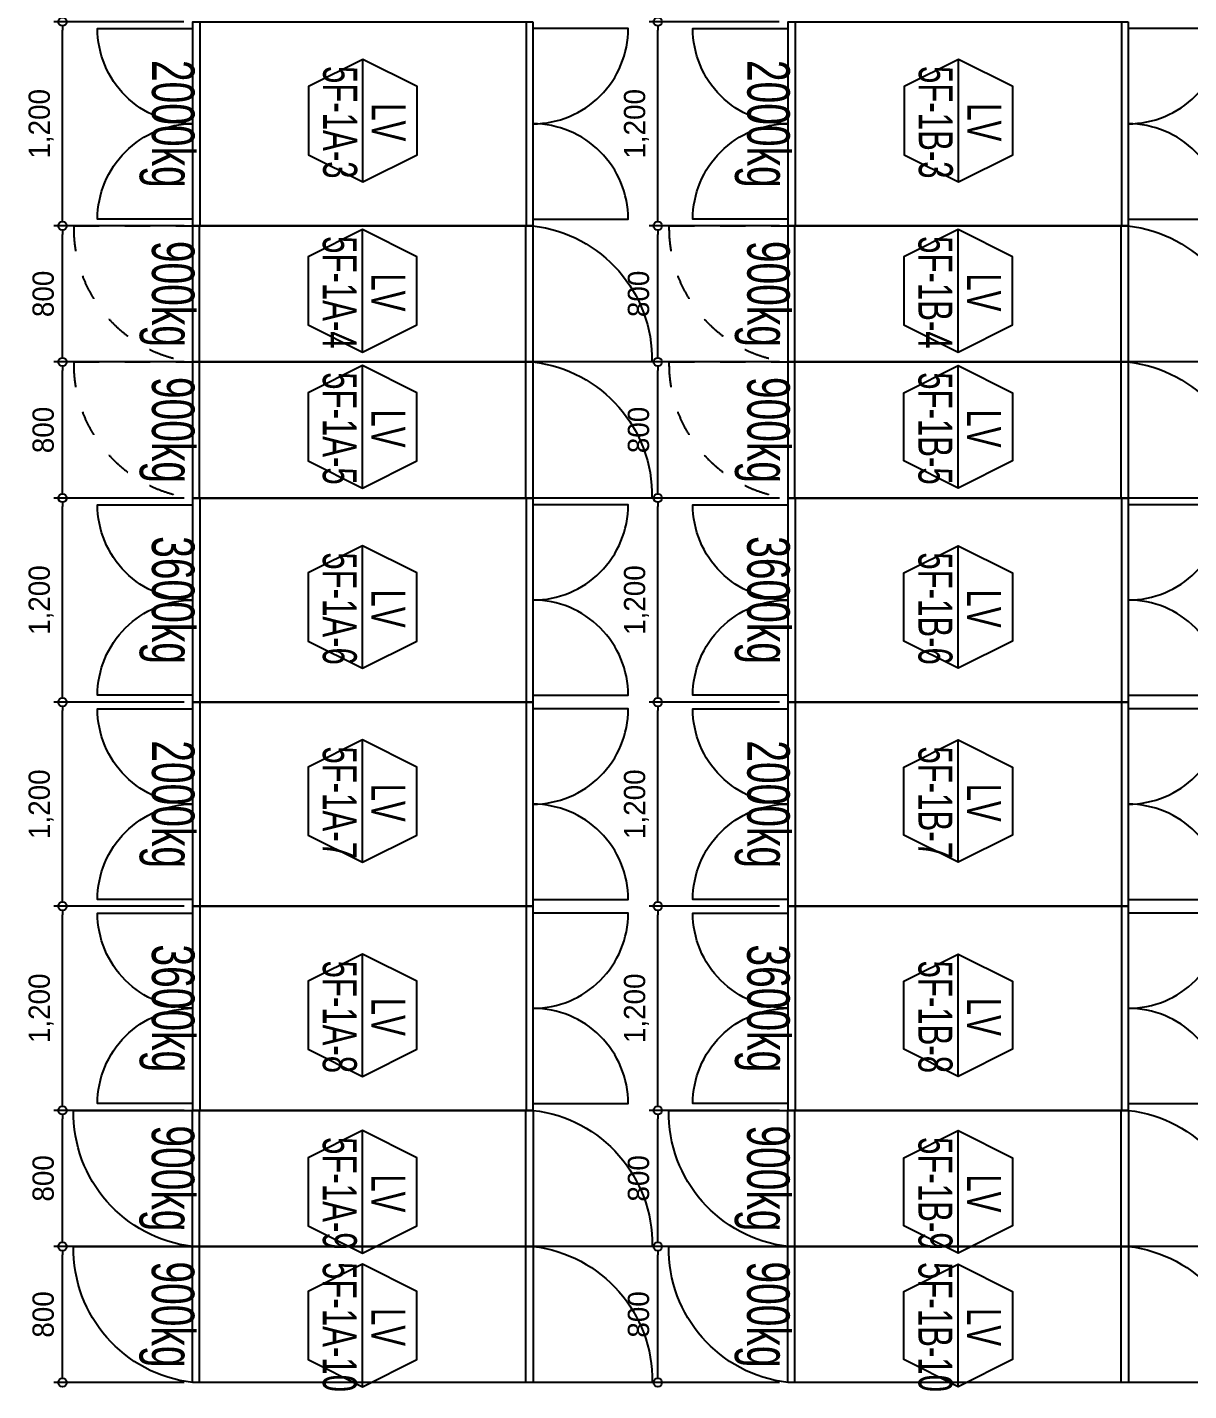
# Model space of a CAD drawing. Header units: millimetres. Extents: x 89978 to 501025, y -351975 to 837171.
# Drawn here: x 310778 to 317607, y 402302 to 410318 of the extents above; entities that cross this region are included whole.
import ezdxf
from ezdxf.enums import TextEntityAlignment as Align

# ---------------------------------------------------------------- set-up
doc = ezdxf.new("R2010")
doc.units = ezdxf.units.MM
doc.header["$LTSCALE"] = 150
doc.linetypes.add('D1', pattern=[3, 1, -1, 1])
doc.layers.get('Defpoints').update_dxf_attribs({"color": 150})
for name, color, linetype in [('------00 Switch Gear', 3, 'Continuous'), ('------00 Switch Gear_Number', 1, 'Continuous'), ('-----36 Dimension', 1, 'Continuous'), ('20251030_전기하중검토', 241, 'Continuous')]:
    doc.layers.add(name, color=color, linetype=linetype)
doc.styles.add('ELEC', font='')
doc.styles.get('ELEC').set_extended_font_data('Dotum')
doc.dimstyles.new('ELEC', dxfattribs={"dimscale": 100, "dimtxt": 2, "dimasz": 1, "dimexe": 2, "dimexo": 1, "dimgap": 1, "dimtad": 1, "dimdec": 0, "dimrnd": 0.25, "dimzin": 9, "dimdsep": 32, "dimlunit": 6, "dimtxsty": 'ELEC', "dimblk": 'Z_DOT', "dimcen": 3, "dimclrd": 7, "dimclre": 7, "dimclrt": 3, "dimadec": 0, "dimazin": 0, "dimtfac": 1, "dimtdec": 0, "dimtix": 1, "dimtmove": 2, "dimatfit": 1, "dimfxl": 1, "dimarcsym": 0})

# ---------------------------------------------------------------- blocks, each defined once
blk = doc.blocks.new('_DOTBLANK')
at = {"color": 0, "linetype": 'ByBlock'}
blk.add_line((-0.5, 0), (-1, 0), dxfattribs=at)
blk.add_circle((0, 0), 0.5, dxfattribs=at)
blk = doc.blocks.new('*D180')
at = {"layer": '-----36 Dimension', "color": 0, "lineweight": -2, "transparency": 16777216}
for p, q in [((311698.4, 403150), (310934.7, 403150)), ((310984.7, 402400), (310984.7, 403100)), ((311700, 402350), (310934.7, 402350))]:
    blk.add_line(p, q, dxfattribs=at)
at = {"layer": 'Defpoints', "color": 0, "transparency": 16777216}
for p in [(310984.7, 403150), (311748.4, 403150, 0), (311750, 402350)]:
    blk.add_point(p, dxfattribs=at)
at = {"layer": '-----36 Dimension', "color": 0, "lineweight": -2, "transparency": 16777216, "xscale": 50, "yscale": 50, "zscale": 50}
for p, rotation in [((310984.7, 403150), 90), ((310984.7, 402350), 270)]:
    blk.add_blockref('_DOTBLANK', p, dxfattribs=dict(at, rotation=rotation))
at = {"layer": '-----36 Dimension', "color": 0, "transparency": 16777216, "insert": (310872.1, 402750), "char_height": 125, "attachment_point": 5, "rotation": 90, "style": 'ELEC'}
blk.add_mtext('800', dxfattribs=at)
blk = doc.blocks.new('Z_DOT')
for p, q in [((0, -2), (0, 2)), ((-2, 0), (2, 0))]:
    blk.add_line(p, q)
for radius in [2.5, 1.25]:
    blk.add_circle((0, 0), radius)
blk = doc.blocks.new('*D181')
at = {"layer": '-----36 Dimension', "color": 0, "lineweight": -2, "transparency": 16777216}
for p, q in [((315198.4, 403150), (314434.7, 403150)), ((314484.7, 402400), (314484.7, 403100)), ((315200, 402350), (314434.7, 402350))]:
    blk.add_line(p, q, dxfattribs=at)
at = {"layer": 'Defpoints', "color": 0, "transparency": 16777216}
for p in [(314484.7, 403150), (315248.4, 403150, 0), (315250, 402350)]:
    blk.add_point(p, dxfattribs=at)
at = {"layer": '-----36 Dimension', "color": 0, "lineweight": -2, "transparency": 16777216, "xscale": 50, "yscale": 50, "zscale": 50}
for p, rotation in [((314484.7, 403150), 90), ((314484.7, 402350), 270)]:
    blk.add_blockref('_DOTBLANK', p, dxfattribs=dict(at, rotation=rotation))
at = {"layer": '-----36 Dimension', "color": 0, "transparency": 16777216, "insert": (314372.1, 402750), "char_height": 125, "attachment_point": 5, "rotation": 90, "style": 'ELEC'}
blk.add_mtext('800', dxfattribs=at)
blk = doc.blocks.new('*D117')
at = {"layer": '-----36 Dimension', "color": 0, "lineweight": -2, "transparency": 16777216}
for p, q in [((311698.4, 410350), (310934.7, 410350)), ((310984.7, 409200), (310984.7, 410300)), ((311701, 409150), (310934.7, 409150))]:
    blk.add_line(p, q, dxfattribs=at)
at = {"layer": 'Defpoints', "color": 0, "transparency": 16777216}
for p in [(310984.7, 410350), (311748.4, 410350, 0), (311751, 409150, 0)]:
    blk.add_point(p, dxfattribs=at)
at = {"layer": '-----36 Dimension', "color": 0, "lineweight": -2, "transparency": 16777216, "xscale": 50, "yscale": 50, "zscale": 50}
for p, rotation in [((310984.7, 410350), 90), ((310984.7, 409150), 270)]:
    blk.add_blockref('_DOTBLANK', p, dxfattribs=dict(at, rotation=rotation))
at = {"layer": '-----36 Dimension', "color": 0, "transparency": 16777216, "insert": (310860, 409750), "char_height": 125, "attachment_point": 5, "rotation": 90, "style": 'ELEC'}
blk.add_mtext('1,200', dxfattribs=at)
blk = doc.blocks.new('*D118')
at = {"layer": '-----36 Dimension', "color": 0, "lineweight": -2, "transparency": 16777216}
for p, q in [((311698.4, 409150), (310934.7, 409150)), ((310984.7, 408400), (310984.7, 409100)), ((311701, 408350), (310934.7, 408350))]:
    blk.add_line(p, q, dxfattribs=at)
at = {"layer": 'Defpoints', "color": 0, "transparency": 16777216}
for p in [(310984.7, 409150), (311748.4, 409150, 0), (311751, 408350, 0)]:
    blk.add_point(p, dxfattribs=at)
at = {"layer": '-----36 Dimension', "color": 0, "lineweight": -2, "transparency": 16777216, "xscale": 50, "yscale": 50, "zscale": 50}
for p, rotation in [((310984.7, 409150), 90), ((310984.7, 408350), 270)]:
    blk.add_blockref('_DOTBLANK', p, dxfattribs=dict(at, rotation=rotation))
at = {"layer": '-----36 Dimension', "color": 0, "transparency": 16777216, "insert": (310872.1, 408750), "char_height": 125, "attachment_point": 5, "rotation": 90, "style": 'ELEC'}
blk.add_mtext('800', dxfattribs=at)
blk = doc.blocks.new('*D119')
at = {"layer": '-----36 Dimension', "color": 0, "lineweight": -2, "transparency": 16777216}
for p, q in [((311698.4, 408350), (310934.7, 408350)), ((310984.7, 407600), (310984.7, 408300)), ((311701, 407550), (310934.7, 407550))]:
    blk.add_line(p, q, dxfattribs=at)
at = {"layer": 'Defpoints', "color": 0, "transparency": 16777216}
for p in [(310984.7, 408350), (311748.4, 408350, 0), (311751, 407550, 0)]:
    blk.add_point(p, dxfattribs=at)
at = {"layer": '-----36 Dimension', "color": 0, "lineweight": -2, "transparency": 16777216, "xscale": 50, "yscale": 50, "zscale": 50}
for p, rotation in [((310984.7, 408350), 90), ((310984.7, 407550), 270)]:
    blk.add_blockref('_DOTBLANK', p, dxfattribs=dict(at, rotation=rotation))
at = {"layer": '-----36 Dimension', "color": 0, "transparency": 16777216, "insert": (310872.1, 407950), "char_height": 125, "attachment_point": 5, "rotation": 90, "style": 'ELEC'}
blk.add_mtext('800', dxfattribs=at)
blk = doc.blocks.new('*D120')
at = {"layer": '-----36 Dimension', "color": 0, "lineweight": -2, "transparency": 16777216}
for p, q in [((311698.4, 407550), (310934.7, 407550)), ((310984.7, 406400), (310984.7, 407500)), ((311701, 406350), (310934.7, 406350))]:
    blk.add_line(p, q, dxfattribs=at)
at = {"layer": 'Defpoints', "color": 0, "transparency": 16777216}
for p in [(310984.7, 407550), (311748.4, 407550, 0), (311751, 406350, 0)]:
    blk.add_point(p, dxfattribs=at)
at = {"layer": '-----36 Dimension', "color": 0, "lineweight": -2, "transparency": 16777216, "xscale": 50, "yscale": 50, "zscale": 50}
for p, rotation in [((310984.7, 407550), 90), ((310984.7, 406350), 270)]:
    blk.add_blockref('_DOTBLANK', p, dxfattribs=dict(at, rotation=rotation))
at = {"layer": '-----36 Dimension', "color": 0, "transparency": 16777216, "insert": (310860, 406950), "char_height": 125, "attachment_point": 5, "rotation": 90, "style": 'ELEC'}
blk.add_mtext('1,200', dxfattribs=at)
blk = doc.blocks.new('*D121')
at = {"layer": '-----36 Dimension', "color": 0, "lineweight": -2, "transparency": 16777216}
for p, q in [((311698.4, 406350), (310934.7, 406350)), ((310984.7, 405200), (310984.7, 406300)), ((311701, 405150), (310934.7, 405150))]:
    blk.add_line(p, q, dxfattribs=at)
at = {"layer": 'Defpoints', "color": 0, "transparency": 16777216}
for p in [(310984.7, 406350), (311748.4, 406350, 0), (311751, 405150, 0)]:
    blk.add_point(p, dxfattribs=at)
at = {"layer": '-----36 Dimension', "color": 0, "lineweight": -2, "transparency": 16777216, "xscale": 50, "yscale": 50, "zscale": 50}
for p, rotation in [((310984.7, 406350), 90), ((310984.7, 405150), 270)]:
    blk.add_blockref('_DOTBLANK', p, dxfattribs=dict(at, rotation=rotation))
at = {"layer": '-----36 Dimension', "color": 0, "transparency": 16777216, "insert": (310860, 405750), "char_height": 125, "attachment_point": 5, "rotation": 90, "style": 'ELEC'}
blk.add_mtext('1,200', dxfattribs=at)
blk = doc.blocks.new('*D122')
at = {"layer": '-----36 Dimension', "color": 0, "lineweight": -2, "transparency": 16777216}
for p, q in [((311698.4, 405150), (310934.7, 405150)), ((310984.7, 404000), (310984.7, 405100)), ((311701, 403950), (310934.7, 403950))]:
    blk.add_line(p, q, dxfattribs=at)
at = {"layer": 'Defpoints', "color": 0, "transparency": 16777216}
for p in [(310984.7, 405150), (311748.4, 405150, 0), (311751, 403950, 0)]:
    blk.add_point(p, dxfattribs=at)
at = {"layer": '-----36 Dimension', "color": 0, "lineweight": -2, "transparency": 16777216, "xscale": 50, "yscale": 50, "zscale": 50}
for p, rotation in [((310984.7, 405150), 90), ((310984.7, 403950), 270)]:
    blk.add_blockref('_DOTBLANK', p, dxfattribs=dict(at, rotation=rotation))
at = {"layer": '-----36 Dimension', "color": 0, "transparency": 16777216, "insert": (310860, 404550), "char_height": 125, "attachment_point": 5, "rotation": 90, "style": 'ELEC'}
blk.add_mtext('1,200', dxfattribs=at)
blk = doc.blocks.new('*D123')
at = {"layer": '-----36 Dimension', "color": 0, "lineweight": -2, "transparency": 16777216}
for p, q in [((311698.4, 403950, 0), (310934.7, 403950, 0)), ((310984.7, 403200, 0), (310984.7, 403900, 0)), ((311700, 403150, 0), (310934.7, 403150, 0))]:
    blk.add_line(p, q, dxfattribs=at)
at = {"layer": 'Defpoints', "color": 0, "transparency": 16777216}
for p in [(310984.7, 403950, 0), (311748.4, 403950, 0), (311750, 403150, 0)]:
    blk.add_point(p, dxfattribs=at)
at = {"layer": '-----36 Dimension', "color": 0, "lineweight": -2, "transparency": 16777216, "xscale": 50, "yscale": 50, "zscale": 50}
for p, rotation in [((310984.7, 403950, 0), 90), ((310984.7, 403150, 0), 270)]:
    blk.add_blockref('_DOTBLANK', p, dxfattribs=dict(at, rotation=rotation))
at = {"layer": '-----36 Dimension', "color": 0, "transparency": 16777216, "insert": (310872.1, 403550, 0), "char_height": 125, "attachment_point": 5, "rotation": 90, "style": 'ELEC'}
blk.add_mtext('800', dxfattribs=at)
blk = doc.blocks.new('*D129')
at = {"layer": '-----36 Dimension', "color": 0, "lineweight": -2, "transparency": 16777216}
for p, q in [((315198.4, 410350), (314434.7, 410350)), ((314484.7, 409200), (314484.7, 410300)), ((315201, 409150), (314434.7, 409150))]:
    blk.add_line(p, q, dxfattribs=at)
at = {"layer": 'Defpoints', "color": 0, "transparency": 16777216}
for p in [(314484.7, 410350), (315248.4, 410350, 0), (315251, 409150, 0)]:
    blk.add_point(p, dxfattribs=at)
at = {"layer": '-----36 Dimension', "color": 0, "lineweight": -2, "transparency": 16777216, "xscale": 50, "yscale": 50, "zscale": 50}
for p, rotation in [((314484.7, 410350), 90), ((314484.7, 409150), 270)]:
    blk.add_blockref('_DOTBLANK', p, dxfattribs=dict(at, rotation=rotation))
at = {"layer": '-----36 Dimension', "color": 0, "transparency": 16777216, "insert": (314360, 409750), "char_height": 125, "attachment_point": 5, "rotation": 90, "style": 'ELEC'}
blk.add_mtext('1,200', dxfattribs=at)
blk = doc.blocks.new('*D130')
at = {"layer": '-----36 Dimension', "color": 0, "lineweight": -2, "transparency": 16777216}
for p, q in [((315198.4, 409150), (314434.7, 409150)), ((314484.7, 408400), (314484.7, 409100)), ((315201, 408350), (314434.7, 408350))]:
    blk.add_line(p, q, dxfattribs=at)
at = {"layer": 'Defpoints', "color": 0, "transparency": 16777216}
for p in [(314484.7, 409150), (315248.4, 409150, 0), (315251, 408350, 0)]:
    blk.add_point(p, dxfattribs=at)
at = {"layer": '-----36 Dimension', "color": 0, "lineweight": -2, "transparency": 16777216, "xscale": 50, "yscale": 50, "zscale": 50}
for p, rotation in [((314484.7, 409150), 90), ((314484.7, 408350), 270)]:
    blk.add_blockref('_DOTBLANK', p, dxfattribs=dict(at, rotation=rotation))
at = {"layer": '-----36 Dimension', "color": 0, "transparency": 16777216, "insert": (314372.1, 408750), "char_height": 125, "attachment_point": 5, "rotation": 90, "style": 'ELEC'}
blk.add_mtext('800', dxfattribs=at)
blk = doc.blocks.new('*D131')
at = {"layer": '-----36 Dimension', "color": 0, "lineweight": -2, "transparency": 16777216}
for p, q in [((315198.4, 408350), (314434.7, 408350)), ((314484.7, 407600), (314484.7, 408300)), ((315201, 407550), (314434.7, 407550))]:
    blk.add_line(p, q, dxfattribs=at)
at = {"layer": 'Defpoints', "color": 0, "transparency": 16777216}
for p in [(314484.7, 408350), (315248.4, 408350, 0), (315251, 407550, 0)]:
    blk.add_point(p, dxfattribs=at)
at = {"layer": '-----36 Dimension', "color": 0, "lineweight": -2, "transparency": 16777216, "xscale": 50, "yscale": 50, "zscale": 50}
for p, rotation in [((314484.7, 408350), 90), ((314484.7, 407550), 270)]:
    blk.add_blockref('_DOTBLANK', p, dxfattribs=dict(at, rotation=rotation))
at = {"layer": '-----36 Dimension', "color": 0, "transparency": 16777216, "insert": (314372.1, 407950), "char_height": 125, "attachment_point": 5, "rotation": 90, "style": 'ELEC'}
blk.add_mtext('800', dxfattribs=at)
blk = doc.blocks.new('*D132')
at = {"layer": '-----36 Dimension', "color": 0, "lineweight": -2, "transparency": 16777216}
for p, q in [((315198.4, 407550), (314434.7, 407550)), ((314484.7, 406400), (314484.7, 407500)), ((315201, 406350), (314434.7, 406350))]:
    blk.add_line(p, q, dxfattribs=at)
at = {"layer": 'Defpoints', "color": 0, "transparency": 16777216}
for p in [(314484.7, 407550), (315248.4, 407550, 0), (315251, 406350, 0)]:
    blk.add_point(p, dxfattribs=at)
at = {"layer": '-----36 Dimension', "color": 0, "lineweight": -2, "transparency": 16777216, "xscale": 50, "yscale": 50, "zscale": 50}
for p, rotation in [((314484.7, 407550), 90), ((314484.7, 406350), 270)]:
    blk.add_blockref('_DOTBLANK', p, dxfattribs=dict(at, rotation=rotation))
at = {"layer": '-----36 Dimension', "color": 0, "transparency": 16777216, "insert": (314360, 406950), "char_height": 125, "attachment_point": 5, "rotation": 90, "style": 'ELEC'}
blk.add_mtext('1,200', dxfattribs=at)
blk = doc.blocks.new('*D133')
at = {"layer": '-----36 Dimension', "color": 0, "lineweight": -2, "transparency": 16777216}
for p, q in [((315198.4, 406350), (314434.7, 406350)), ((314484.7, 405200), (314484.7, 406300)), ((315201, 405150), (314434.7, 405150))]:
    blk.add_line(p, q, dxfattribs=at)
at = {"layer": 'Defpoints', "color": 0, "transparency": 16777216}
for p in [(314484.7, 406350), (315248.4, 406350, 0), (315251, 405150, 0)]:
    blk.add_point(p, dxfattribs=at)
at = {"layer": '-----36 Dimension', "color": 0, "lineweight": -2, "transparency": 16777216, "xscale": 50, "yscale": 50, "zscale": 50}
for p, rotation in [((314484.7, 406350), 90), ((314484.7, 405150), 270)]:
    blk.add_blockref('_DOTBLANK', p, dxfattribs=dict(at, rotation=rotation))
at = {"layer": '-----36 Dimension', "color": 0, "transparency": 16777216, "insert": (314360, 405750), "char_height": 125, "attachment_point": 5, "rotation": 90, "style": 'ELEC'}
blk.add_mtext('1,200', dxfattribs=at)
blk = doc.blocks.new('*D134')
at = {"layer": '-----36 Dimension', "color": 0, "lineweight": -2, "transparency": 16777216}
for p, q in [((315198.4, 405150), (314434.7, 405150)), ((314484.7, 404000), (314484.7, 405100)), ((315201, 403950), (314434.7, 403950))]:
    blk.add_line(p, q, dxfattribs=at)
at = {"layer": 'Defpoints', "color": 0, "transparency": 16777216}
for p in [(314484.7, 405150), (315248.4, 405150, 0), (315251, 403950, 0)]:
    blk.add_point(p, dxfattribs=at)
at = {"layer": '-----36 Dimension', "color": 0, "lineweight": -2, "transparency": 16777216, "xscale": 50, "yscale": 50, "zscale": 50}
for p, rotation in [((314484.7, 405150), 90), ((314484.7, 403950), 270)]:
    blk.add_blockref('_DOTBLANK', p, dxfattribs=dict(at, rotation=rotation))
at = {"layer": '-----36 Dimension', "color": 0, "transparency": 16777216, "insert": (314360, 404550), "char_height": 125, "attachment_point": 5, "rotation": 90, "style": 'ELEC'}
blk.add_mtext('1,200', dxfattribs=at)
blk = doc.blocks.new('*D135')
at = {"layer": '-----36 Dimension', "color": 0, "lineweight": -2, "transparency": 16777216}
for p, q in [((315198.4, 403950, 0), (314434.7, 403950, 0)), ((314484.7, 403200, 0), (314484.7, 403900, 0)), ((315200, 403150, 0), (314434.7, 403150, 0))]:
    blk.add_line(p, q, dxfattribs=at)
at = {"layer": 'Defpoints', "color": 0, "transparency": 16777216}
for p in [(314484.7, 403950, 0), (315248.4, 403950, 0), (315250, 403150, 0)]:
    blk.add_point(p, dxfattribs=at)
at = {"layer": '-----36 Dimension', "color": 0, "lineweight": -2, "transparency": 16777216, "xscale": 50, "yscale": 50, "zscale": 50}
for p, rotation in [((314484.7, 403950, 0), 90), ((314484.7, 403150, 0), 270)]:
    blk.add_blockref('_DOTBLANK', p, dxfattribs=dict(at, rotation=rotation))
at = {"layer": '-----36 Dimension', "color": 0, "transparency": 16777216, "insert": (314372.1, 403550, 0), "char_height": 125, "attachment_point": 5, "rotation": 90, "style": 'ELEC'}
blk.add_mtext('800', dxfattribs=at)

msp = doc.modelspace()

# ---------------------------------------------------------------- linework, layer by layer
at = {"layer": '------00 Switch Gear'}
for p, q in [((311793, 410350, 0), (311793, 409150, 0)), ((313711, 410350, 0), (313711, 409150, 0)), ((315293, 410350, 0), (315293, 409150, 0)), ((317211, 410350, 0), (317211, 409150, 0)), ((311791, 408350, 0), (311791, 409150, 0)), ((313709, 408350, 0), (313709, 409150, 0)), ((315291, 408350, 0), (315291, 409150, 0)), ((317209, 408350, 0), (317209, 409150, 0)), ((311791, 407550, 0), (311791, 408350, 0)), ((313709, 407550, 0), (313709, 408350, 0)), ((315291, 407550, 0), (315291, 408350, 0)), ((317209, 407550, 0), (317209, 408350, 0)), ((311793, 407550, 0), (311793, 406350, 0)), ((313711, 407550, 0), (313711, 406350, 0)), ((315293, 407550, 0), (315293, 406350, 0)), ((317211, 407550, 0), (317211, 406350, 0)), ((311793, 406350, 0), (311793, 405150, 0)), ((313711, 406350, 0), (313711, 405150, 0)), ((315293, 406350, 0), (315293, 405150, 0)), ((317211, 406350, 0), (317211, 405150, 0)), ((311793, 405150, 0), (311793, 403950, 0)), ((313711, 405150, 0), (313711, 403950, 0)), ((315293, 405150, 0), (315293, 403950, 0)), ((317211, 405150, 0), (317211, 403950, 0)), ((311790, 403150, 0), (311790, 403950, 0)), ((313710, 403150, 0), (313710, 403950, 0)), ((315290, 403150, 0), (315290, 403950, 0)), ((317210, 403150, 0), (317210, 403950, 0)), ((311790, 402350, 0), (311790, 403150, 0)), ((313710, 402350, 0), (313710, 403150, 0)), ((315290, 402350, 0), (315290, 403150, 0)), ((317210, 402350, 0), (317210, 403150, 0))]:
    msp.add_line(p, q, dxfattribs=at)
at = {"layer": '------00 Switch Gear', "elevation": 0}
for points in [[(313751, 410350), (313751, 409150), (311751, 409150), (311751, 410350)], [(317251, 410350), (317251, 409150), (315251, 409150), (315251, 410350)], [(311751, 408350), (311751, 409150), (313751, 409150), (313751, 408350)], [(315251, 408350), (315251, 409150), (317251, 409150), (317251, 408350)], [(311751, 407550), (311751, 408350), (313751, 408350), (313751, 407550)], [(315251, 407550), (315251, 408350), (317251, 408350), (317251, 407550)], [(313751, 407550), (313751, 406350), (311751, 406350), (311751, 407550)], [(317251, 407550), (317251, 406350), (315251, 406350), (315251, 407550)], [(313751, 406350), (313751, 405150), (311751, 405150), (311751, 406350)], [(317251, 406350), (317251, 405150), (315251, 405150), (315251, 406350)], [(313751, 405150), (313751, 403950), (311751, 403950), (311751, 405150)], [(317251, 405150), (317251, 403950), (315251, 403950), (315251, 405150)], [(311750, 403150), (311750, 403950), (313752, 403950), (313752, 403150)], [(315250, 403150), (315250, 403950), (317252, 403950), (317252, 403150)], [(311750, 402350), (311750, 403150), (313752, 403150), (313752, 402350)], [(315250, 402350), (315250, 403150), (317252, 403150), (317252, 402350)]]:
    msp.add_lwpolyline(points, close=True, dxfattribs=at)
for points in [[(311751, 409190), (311191, 409190, -0.414214), (311751, 409750, -0.414214), (311191, 410310), (311751, 410310)], [(313751, 409190), (314311, 409190, 0.414214), (313751, 409750, 0.414214), (314311, 410310), (314311, 410310), (313751, 410310)], [(315251, 409190), (314691, 409190, -0.414214), (315251, 409750, -0.414214), (314691, 410310), (315251, 410310)], [(317251, 409190), (317811, 409190, 0.414214), (317251, 409750, 0.414214), (317811, 410310), (317811, 410310), (317251, 410310)], [(313751, 409150, -0.385743), (314451, 408350), (313751, 408350)], [(317251, 409150, -0.385743), (317951, 408350), (317251, 408350)], [(313751, 408350, -0.385743), (314451, 407550), (313751, 407550)], [(317251, 408350, -0.385743), (317951, 407550), (317251, 407550)], [(311751, 406390), (311191, 406390, -0.414214), (311751, 406950, -0.414214), (311191, 407510), (311751, 407510)], [(313751, 406390), (314311, 406390, 0.414214), (313751, 406950, 0.414214), (314311, 407510), (314311, 407510), (313751, 407510)], [(315251, 406390), (314691, 406390, -0.414214), (315251, 406950, -0.414214), (314691, 407510), (315251, 407510)], [(317251, 406390), (317811, 406390, 0.414214), (317251, 406950, 0.414214), (317811, 407510), (317811, 407510), (317251, 407510)], [(311751, 405190), (311191, 405190, -0.414214), (311751, 405750, -0.414214), (311191, 406310), (311751, 406310)], [(313751, 405190), (314311, 405190, 0.414214), (313751, 405750, 0.414214), (314311, 406310), (314311, 406310), (313751, 406310)], [(315251, 405190), (314691, 405190, -0.414214), (315251, 405750, -0.414214), (314691, 406310), (315251, 406310)], [(317251, 405190), (317811, 405190, 0.414214), (317251, 405750, 0.414214), (317811, 406310), (317811, 406310), (317251, 406310)], [(311751, 403990), (311191, 403990, -0.414214), (311751, 404550, -0.414214), (311191, 405110), (311751, 405110)], [(313751, 403990), (314311, 403990, 0.414214), (313751, 404550, 0.414214), (314311, 405110), (314311, 405110), (313751, 405110)], [(315251, 403990), (314691, 403990, -0.414214), (315251, 404550, -0.414214), (314691, 405110), (315251, 405110)], [(317251, 403990), (317811, 403990, 0.414214), (317251, 404550, 0.414214), (317811, 405110), (317811, 405110), (317251, 405110)], [(311750, 403150, -0.385743), (311050, 403950), (311750, 403950)], [(313752, 403950, -0.385743), (314452, 403150), (313752, 403150)], [(315250, 403150, -0.385743), (314550, 403950), (315250, 403950)], [(317252, 403950, -0.385743), (317952, 403150), (317252, 403150)], [(311750, 402350, -0.385743), (311050, 403150), (311750, 403150)], [(313752, 403150, -0.385743), (314452, 402350), (313752, 402350)], [(315250, 402350, -0.385743), (314550, 403150), (315250, 403150)], [(317252, 403150, -0.385743), (317952, 402350), (317252, 402350)]]:
    msp.add_lwpolyline(points, format="xyb", dxfattribs=at)
at = {"layer": '------00 Switch Gear', "linetype": 'D1', "elevation": 0}
for points in [[(311751, 408350, -0.385743), (311051, 409150), (311751, 409150)], [(315251, 408350, -0.385743), (314551, 409150), (315251, 409150)], [(311751, 407550, -0.385743), (311051, 408350), (311751, 408350)], [(315251, 407550, -0.385743), (314551, 408350), (315251, 408350)]]:
    msp.add_lwpolyline(points, format="xyb", dxfattribs=at)
at = {"layer": '------00 Switch Gear_Number', "elevation": 0}
for points in [[(312751, 409408.1), (312751, 410128.1), (312431, 409968.5), (312431, 409567.8), (312751, 409408.1), (313071, 409567.8), (313071, 409968.5), (312751, 410128.1)], [(316253, 409408.1), (316253, 410128.1), (315933, 409968.5), (315933, 409567.8), (316253, 409408.1), (316573, 409567.8), (316573, 409968.5), (316253, 410128.1)], [(312749, 408408.1), (312749, 409128.1), (312429, 408968.5), (312429, 408567.8), (312749, 408408.1), (313069, 408567.8), (313069, 408968.5), (312749, 409128.1)], [(316251, 408408.1), (316251, 409128.1), (315931, 408968.5), (315931, 408567.8), (316251, 408408.1), (316571, 408567.8), (316571, 408968.5), (316251, 409128.1)], [(312749, 407608.1), (312749, 408328.1), (312429, 408168.5), (312429, 407767.8), (312749, 407608.1), (313069, 407767.8), (313069, 408168.5), (312749, 408328.1)], [(316251, 407608.1), (316251, 408328.1), (316571, 408168.5), (316571, 407767.8), (316251, 407608.1), (315931, 407767.8), (315931, 408168.5), (316251, 408328.1)], [(312749, 406549.1), (312749, 407269.1), (312429, 407109.5), (312429, 406708.8), (312749, 406549.1), (313069, 406708.8), (313069, 407109.5), (312749, 407269.1)], [(316251, 406549.1), (316251, 407269.1), (316571, 407109.5), (316571, 406708.8), (316251, 406549.1), (315931, 406708.8), (315931, 407109.5), (316251, 407269.1)], [(312749, 405408.1), (312749, 406128.1), (312429, 405968.5), (312429, 405567.8), (312749, 405408.1), (313069, 405567.8), (313069, 405968.5), (312749, 406128.1)], [(316251, 405408.1), (316251, 406128.1), (316571, 405968.5), (316571, 405567.8), (316251, 405408.1), (315931, 405567.8), (315931, 405968.5), (316251, 406128.1)], [(312749, 404149.1), (312749, 404869.1), (312429, 404709.5), (312429, 404308.8), (312749, 404149.1), (313069, 404308.8), (313069, 404709.5), (312749, 404869.1)], [(316251, 404149.1), (316251, 404869.1), (316571, 404709.5), (316571, 404308.8), (316251, 404149.1), (315931, 404308.8), (315931, 404709.5), (316251, 404869.1)], [(312749, 403111.2), (312749, 403831.2), (312429, 403671.6), (312429, 403270.9), (312749, 403111.2), (313069, 403270.9), (313069, 403671.6), (312749, 403831.2)], [(316251, 403111.2), (316251, 403831.2), (316571, 403671.6), (316571, 403270.9), (316251, 403111.2), (315931, 403270.9), (315931, 403671.6), (316251, 403831.2)], [(312749, 402325.4), (312749, 403045.4), (312429, 402885.7), (312429, 402485), (312749, 402325.4), (313069, 402485), (313069, 402885.7), (312749, 403045.4)], [(316251, 402325.4), (316251, 403045.4), (316571, 402885.7), (316571, 402485), (316251, 402325.4), (315931, 402485), (315931, 402885.7), (316251, 403045.4)]]:
    msp.add_lwpolyline(points, dxfattribs=at)

# ---------------------------------------------------------------- texts
at = {"layer": '------00 Switch Gear_Number', "color": 0, "style": 'ELEC', "width": 0.7}
for s, p in [('5F-1A-3', (312617.6, 409758.9, 0)), ('5F-1B-3', (316119.6, 409758.9, 0)), ('LV', (312902.2, 409758.9, 0)), ('LV', (316404.2, 409758.9, 0)), ('5F-1A-4', (312615.6, 408758.9, 0)), ('5F-1B-4', (316117.6, 408758.9, 0)), ('LV', (312900.2, 408758.9, 0)), ('LV', (316402.2, 408758.9, 0)), ('5F-1A-5', (312615.6, 407958.9, 0)), ('5F-1B-5', (316117.6, 407958.9, 0)), ('LV', (312900.2, 407958.9, 0)), ('LV', (316402.2, 407958.9, 0)), ('5F-1A-6', (312615.6, 406899.9, 0)), ('5F-1B-6', (316117.6, 406899.9, 0)), ('LV', (312900.2, 406899.9, 0)), ('LV', (316402.2, 406899.9, 0)), ('5F-1A-7', (312615.6, 405758.9, 0)), ('5F-1B-7', (316117.6, 405758.9, 0)), ('LV', (312900.2, 405758.9, 0)), ('LV', (316402.2, 405758.9, 0)), ('5F-1A-8', (312615.6, 404499.9, 0)), ('5F-1B-8', (316117.6, 404499.9, 0)), ('LV', (312900.2, 404499.9, 0)), ('LV', (316402.2, 404499.9, 0)), ('5F-1A-9', (312615.6, 403462, 0)), ('5F-1B-9', (316117.6, 403462, 0)), ('LV', (312900.2, 403462, 0)), ('LV', (316402.2, 403462, 0)), ('5F-1A-10', (312615.6, 402676.2, 0)), ('5F-1B-10', (316117.6, 402676.2, 0)), ('LV', (312900.2, 402676.2, 0)), ('LV', (316402.2, 402676.2, 0))]:
    msp.add_text(s, height=200, rotation=270, dxfattribs=at).set_placement(p, align=Align.MIDDLE_CENTER)
at = {"layer": '20251030_전기하중검토', "style": 'ELEC', "width": 0.7}
for s, p in [('2000kg', (311605, 409750, 0)), ('2000kg', (315105, 409750, 0)), ('900kg', (311605, 408750, 0)), ('900kg', (315105, 408750)), ('900kg', (311605, 407950, 0)), ('900kg', (315105, 407950)), ('3600kg', (311604.9, 406950, 0)), ('3600kg', (315104.9, 406950, 0)), ('2000kg', (311604.9, 405750, 0)), ('2000kg', (315104.9, 405750, 0)), ('3600kg', (311604.9, 404550, 0)), ('3600kg', (315104.9, 404550, 0)), ('900kg', (311604, 403550, 0)), ('900kg', (315104, 403550)), ('900kg', (311604, 402750, 0)), ('900kg', (315104, 402750))]:
    msp.add_text(s, height=250, rotation=270, dxfattribs=at).set_placement(p, align=Align.MIDDLE)

# ---------------------------------------------------------------- dimensions: what is measured, and where the dimension line sits
at = {"layer": '-----36 Dimension'}
for base, p1, p2, picture, middle in [((310984.7, 410350, 0), (311751, 409150, 0), (311748.4, 410350, 0), '*D117', (310860, 409750, 0)), ((314484.7, 410350, 0), (315251, 409150, 0), (315248.4, 410350, 0), '*D129', (314360, 409750, 0)), ((310984.7, 409150, 0), (311751, 408350, 0), (311748.4, 409150, 0), '*D118', (310872.1, 408750, 0)), ((314484.7, 409150, 0), (315251, 408350, 0), (315248.4, 409150, 0), '*D130', (314372.1, 408750, 0)), ((310984.7, 408350, 0), (311751, 407550, 0), (311748.4, 408350, 0), '*D119', (310872.1, 407950, 0)), ((314484.7, 408350, 0), (315251, 407550, 0), (315248.4, 408350, 0), '*D131', (314372.1, 407950, 0)), ((310984.7, 407550, 0), (311751, 406350, 0), (311748.4, 407550, 0), '*D120', (310860, 406950, 0)), ((314484.7, 407550, 0), (315251, 406350), (315248.4, 407550, 0), '*D132', (314360, 406950, 0)), ((310984.7, 406350, 0), (311751, 405150, 0), (311748.4, 406350, 0), '*D121', (310860, 405750, 0)), ((314484.7, 406350, 0), (315251, 405150), (315248.4, 406350, 0), '*D133', (314360, 405750, 0)), ((310984.7, 405150, 0), (311751, 403950, 0), (311748.4, 405150, 0), '*D122', (310860, 404550, 0)), ((314484.7, 405150, 0), (315251, 403950), (315248.4, 405150, 0), '*D134', (314360, 404550, 0)), ((310984.7, 403950, 0), (311750, 403150, 0), (311748.4, 403950, 0), '*D123', (310872.1, 403550, 0)), ((314484.7, 403950, 0), (315250, 403150, 0), (315248.4, 403950, 0), '*D135', (314372.1, 403550, 0)), ((310984.7, 403150, 0), (311750, 402350, 0), (311748.4, 403150, 0), '*D180', (310872.1, 402750, 0)), ((314484.7, 403150, 0), (315250, 402350, 0), (315248.4, 403150, 0), '*D181', (314372.1, 402750, 0))]:
    dim = msp.add_linear_dim(base=base, p1=p1, p2=p2, angle=270, dimstyle='ELEC', override={"dimscale": 50, "dimtxt": 2.5, "dimexe": 1, "dimtad": 2, "dimtxsty": 'ELEC', "dimblk1": 'DOTBLANK', "dimblk2": 'DOTBLANK', "dimsah": 1, "dimclrd": 0, "dimclre": 0, "dimclrt": 0}, dxfattribs=at)
    dim.commit()
    dim.dimension.update_dxf_attribs({"geometry": picture, "text_midpoint": middle})

doc.saveas('drawing.dxf')
